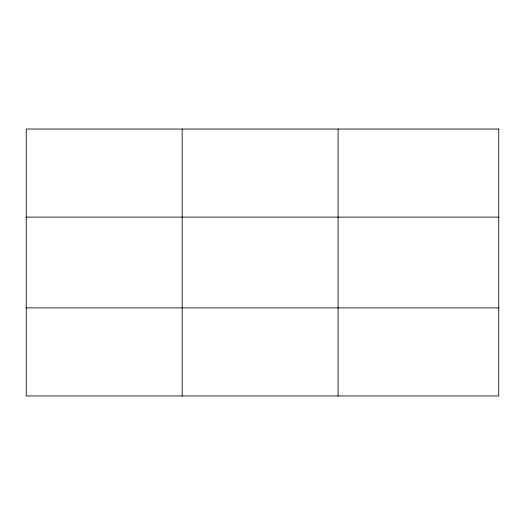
<?xml version="1.0" encoding="UTF-8"?>
<svg xmlns="http://www.w3.org/2000/svg" width="525" height="525" viewBox="0 0 525 525"><rect width="100%" height="100%" fill="white"/><g stroke="black" fill="none" stroke-linecap="round" stroke-linejoin="round"><path stroke-width="0.79" d="M182.175 395.968L182.175 129.032M338.1 395.968L338.1 129.032M26.25 217.12L498.75 217.12M26.25 307.88L498.75 307.88M498.75 129.032L498.75 395.968L26.25 395.968L26.25 129.032L498.75 129.032"/></g></svg>
